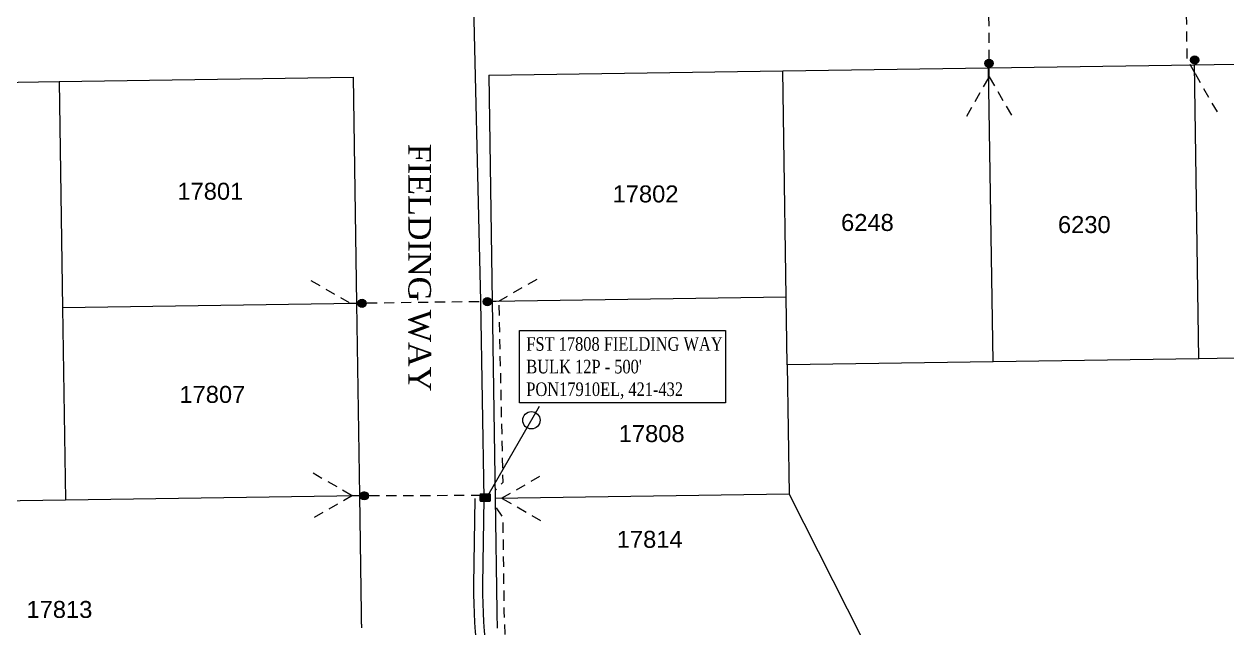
# Model space of a CAD drawing. Header units: feet. Extents: x 865220 to 2841409, y -2240498 to 948907.
# Drawn here: x 2834462 to 2834994, y 945547 to 945814 of the extents above; entities that cross this region are included whole.
import ezdxf
from ezdxf.enums import TextEntityAlignment as Align
from ezdxf.lldxf.tags import DXFTag

# ---------------------------------------------------------------- set-up
doc = ezdxf.new("R2010")
doc.units = ezdxf.units.FT
doc.header["$LTSCALE"] = 0.015
doc.header["$MEASUREMENT"] = 0
doc.linetypes.add('DASHED', pattern=[5, 3, -2])
for name, color, linetype in [('48D', 112, '48D'), ('Dakota County Addresses', 7, 'Continuous'), ('Dakota County Parcels', 7, 'Continuous'), ('DROP BURIED', 7, 'DASHED'), ('PROP_TEL', 6, 'Continuous'), ('STREET NAME', 7, 'Continuous'), ('TAIL', 1, 'MST'), ('TELEPHONE STRUCT-PROP', 6, 'Continuous'), ('TERMINALS', 7, 'Continuous')]:
    doc.layers.add(name, color=color, linetype=linetype)
doc.layers.add('RUNNING LINE (UNDERGROUND)', color=10, linetype='Continuous', lineweight=40)
doc.styles.add('Dimensions 100', font='arial.ttf')
doc.styles.add('Line', font='txt.shx', dxfattribs={"height": 3})
doc.styles.add('SIMPLEX', font='times.ttf', dxfattribs={"width": 0.8})
doc.styles.get("Standard").update_dxf_attribs({"font": 'times.ttf'})
doc.styles.add('Utilities', font='arial.ttf', dxfattribs={"height": 2.5})
tags = doc.linetypes.add('48D', pattern='A,80,-5,["48D",Line,S=1.5,R=0,X=0,Y=-1.5],-20', length=105).pattern_tags.tags
tags[6] = DXFTag(74, 10)
tags = doc.linetypes.add('MST', pattern='A,5,-5,5,-5,["TAIL",Line,S=1.5,R=0,X=0,Y=-1.5],-20', length=40).pattern_tags.tags
tags[10] = DXFTag(74, 10)

# ---------------------------------------------------------------- blocks, each defined once
blk = doc.blocks.new('ACMAP_ANN_TEMPLATE_Dakota County Addresses')
at = {"layer": 'Dakota County Addresses', "style": 'Dimensions 100'}
blk.add_attdef('DakotaCountyAddress', text='', height=50, dxfattribs=at).set_placement((0, 0), align=Align.CENTER)
blk = doc.blocks.new('Proposed FlowerPot')
at = {"lineweight": 5, "ltscale": 100, "true_color": 0xffffff}
h = blk.add_hatch(color=7, dxfattribs=at)
h.dxf.hatch_style = 1
h.paths.add_polyline_path([(-0.06, 0, 0.414214), (0, -0.06, 0.414214), (0.06, 0, 0.414214), (0, 0.06, 0.414214)])
at = {"lineweight": 5, "ltscale": 100}
blk.add_circle((0, 0), 0.0604, dxfattribs=at)
at = {"layer": 'RUNNING LINE (UNDERGROUND)', "color": 6, "lineweight": 5, "const_width": 0.00907, "flags": 128}
blk.add_lwpolyline([(-0.06, 0, -0.414214), (0, 0.06, -0.414214), (0.06, 0, -0.414214), (0, -0.06, -0.414214), (-0.06, 0)], format="xyb", dxfattribs=at)
at = {"color": 18, "linetype": 'ByBlock', "lineweight": 5, "ltscale": 100, "true_color": 0x000000, "style": 'Dimensions 100'}
blk.add_text('F', height=0.0744, dxfattribs=at).set_placement((-0.029, -0.037))
blk = doc.blocks.new('NEW HH')
at = {"ltscale": 40, "true_color": 0xffffff}
h = blk.add_hatch(color=7, dxfattribs=at)
h.dxf.hatch_style = 1
h.paths.add_polyline_path([(-0.061, -0.031, 0.414214), (-0.046, -0.046), (0.046, -0.046, 0.414214), (0.061, -0.031), (0.061, 0.031, 0.414214), (0.046, 0.046), (-0.046, 0.046, 0.414214), (-0.061, 0.031)])
at = {"layer": 'RUNNING LINE (UNDERGROUND)', "color": 6, "lineweight": 0, "const_width": 0.005, "flags": 128}
blk.add_lwpolyline([(-0.061, 0.031), (-0.061, -0.031, 0.414214), (-0.046, -0.046), (0.046, -0.046, 0.414214), (0.061, -0.031), (0.061, 0.031, 0.414214), (0.046, 0.046), (-0.046, 0.046, 0.414214)], format="xyb", close=True, dxfattribs=at)
at = {"layer": 'TELEPHONE STRUCT-PROP', "color": 18, "true_color": 0x000000, "style": 'Utilities'}
blk.add_text('HH', height=0.05, dxfattribs=at).set_placement((0, 0), align=Align.MIDDLE_CENTER)
blk = doc.blocks.new('TERMINAL')
at = {"lineweight": 5, "ltscale": 0.5, "flags": 128}
blk.add_lwpolyline([(-0.07, -0.65), (-0.07, 44.75)], dxfattribs=at)
at = {"lineweight": 5, "ltscale": 0.5}
blk.add_circle((-0.07, 37.61), 3.83, dxfattribs=at)

msp = doc.modelspace()

# ---------------------------------------------------------------- linework, layer by layer
at = {"layer": '48D', "lineweight": 5, "ltscale": 50, "flags": 128}
msp.add_lwpolyline([(2835407.18, 945432.26), (2835132.93, 945386.4), (2834958.96, 945364.27), (2834838.14, 945352.56, -0.216863), (2834729.9, 945395.62, -0.11958), (2834673.09, 945501.05, -0.060488), (2834665.23, 945565.86), (2834665.84, 945604.02), (2834664.28, 945691.33), (2834660.7, 945846.77)], format="xyb", dxfattribs=at)
at = {"layer": 'Dakota County Parcels', "lineweight": 5}
for p, q in [((2834797.84, 945793.11), (2834888.82, 945794.46)), ((2834888.82, 945794.46), (2834979.8, 945795.8)), ((2834890.75, 945664.48), (2834888.82, 945794.46)), ((2834979.8, 945795.8), (2835070.78, 945797.15)), ((2834981.73, 945665.83), (2834979.8, 945795.8)), ((2834477.92, 945788.38), (2834607.89, 945790.3)), ((2834607.89, 945790.3), (2834609.37, 945690.32)), ((2834667.88, 945791.19), (2834797.85, 945793.11)), ((2834667.88, 945791.19), (2834669.36, 945691.21)), ((2834799.77, 945663.14), (2834797.84, 945793.11)), ((2834385.94, 945787.02), (2834477.92, 945788.38)), ((2834477.92, 945788.38), (2834479.4, 945688.4)), ((2834609.37, 945690.32), (2834479.4, 945688.4)), ((2834479.4, 945688.4), (2834480.66, 945603.42)), ((2834609.37, 945690.32), (2834610.63, 945605.34)), ((2834799.33, 945693.13), (2834669.36, 945691.21)), ((2834669.36, 945691.21), (2834670.65, 945604.02)), ((2835072.71, 945667.18), (2834981.73, 945665.83)), ((2834890.75, 945664.48), (2834799.77, 945663.14)), ((2834799.77, 945663.14), (2834800.62, 945605.94)), ((2834981.73, 945665.83), (2834890.75, 945664.48)), ((2834388.68, 945602.06), (2834480.66, 945603.42)), ((2834480.66, 945603.42), (2834610.63, 945605.34)), ((2834610.63, 945605.34), (2834611.4, 945553.35)), ((2834800.62, 945605.94), (2834670.65, 945604.02)), ((2834670.65, 945604.02), (2834671.38, 945554.24)), ((2834800.62, 945605.94), (2834832.75, 945542.54))]:
    msp.add_line(p, q, dxfattribs=at)
for points in [[(2834611.4, 945553.35), (2834611.4, 945552.85), (2834611.41, 945552.35), (2834611.42, 945551.85), (2834611.43, 945551.35), (2834611.44, 945550.85), (2834611.46, 945550.35), (2834611.47, 945549.85), (2834611.48, 945549.35), (2834611.5, 945548.85), (2834611.51, 945548.35), (2834611.53, 945547.85), (2834611.55, 945547.35), (2834611.57, 945546.85)], [(2834671.38, 945554.24), (2834671.39, 945553.74), (2834671.4, 945553.24), (2834671.41, 945552.74), (2834671.42, 945552.24), (2834671.43, 945551.74), (2834671.45, 945551.24), (2834671.46, 945550.74), (2834671.48, 945550.24), (2834671.49, 945549.74), (2834671.51, 945549.24), (2834671.53, 945548.74), (2834671.55, 945548.24), (2834671.57, 945547.74), (2834671.6, 945547.24), (2834671.62, 945546.74)]]:
    msp.add_lwpolyline(points, dxfattribs=at)
at = {"layer": 'DROP BURIED', "lineweight": 5, "ltscale": 100, "flags": 128}
for points in [[(2834889.11, 945790.4), (2834888.75, 945857.7), (2834949.85, 945858.23), (2834952.5, 945854.79)], [(2834980.05, 945791.85), (2834976.6, 945798.5), (2834975.71, 945858.45)], [(2834606.57, 945690.42), (2834672.28, 945691.31), (2834674.01, 945611.13), (2834671.01, 945607.92)], [(2834607.54, 945605.36), (2834666.73, 945605.54)]]:
    msp.add_lwpolyline(points, dxfattribs=at)
at = {"layer": 'DROP BURIED', "lineweight": 5, "ltscale": 100}
for points in [[(2834879.11, 945773.08), (2834889.11, 945790.4), (2834899.11, 945773.08)], [(2834980.05, 945791.85), (2834990.05, 945774.53)], [(2834589.25, 945700.42), (2834606.57, 945690.42)], [(2834672.28, 945691.31), (2834689.6, 945701.31)], [(2834590.22, 945615.36), (2834607.54, 945605.36), (2834590.22, 945595.36)], [(2834690.86, 945594.18), (2834673.54, 945604.18), (2834690.86, 945614.18)]]:
    msp.add_lwpolyline(points, dxfattribs=at)
at = {"layer": 'DROP BURIED', "lineweight": 5, "ltscale": 100, "flags": 128}
msp.add_lwpolyline([(2834730.24, 945322.23), (2834759.82, 945384.22, -0.23144), (2834674.67, 945557.38), (2834674.16, 945595.74), (2834671.25, 945599.99)], format="xyb", dxfattribs=at)
at = {"layer": 'TAIL', "lineweight": 5, "ltscale": 50, "flags": 128}
msp.add_lwpolyline([(2834871.45, 945355.63), (2834854.86, 945350.16), (2834838.43, 945348.57, -0.217158), (2834726.97, 945392.89, -0.119673), (2834669.21, 945500.07, -0.060544), (2834661.23, 945565.9), (2834661.84, 945604.02)], format="xyb", dxfattribs=at)

# ---------------------------------------------------------------- block references
at = {"lineweight": 5, "xscale": 40, "yscale": 40, "zscale": 40}
msp.add_blockref('NEW HH', (2834666.28, 945604.48), dxfattribs=at)
at = {"layer": 'Dakota County Addresses', "lineweight": 5, "xscale": 0.15, "yscale": 0.15, "zscale": 0.15}
for p, values in [((2834544.76, 945736.14), {'DakotaCountyAddress': '17801'}), ((2834737.14, 945734.95), {'DakotaCountyAddress': '17802'}), ((2834835.23, 945722.32), {'DakotaCountyAddress': '6248'}), ((2834931.11, 945721.41), {'DakotaCountyAddress': '6230'}), ((2834545.65, 945646.33), {'DakotaCountyAddress': '17807'}), ((2834739.85, 945629.02), {'DakotaCountyAddress': '17808'}), ((2834738.98, 945582.28), {'DakotaCountyAddress': '17814'}), ((2834478.04, 945551.29), {'DakotaCountyAddress': '17813'})]:
    msp.add_blockref('ACMAP_ANN_TEMPLATE_Dakota County Addresses', p, dxfattribs=at).add_auto_attribs(values)
at = {"layer": 'PROP_TEL', "lineweight": 5, "xscale": 30, "yscale": 30, "zscale": 30}
for p in [(2834979.92, 945797.85), (2834888.98, 945796.39), (2834611.82, 945690.34), (2834667.19, 945691.09), (2834612.79, 945605.27)]:
    msp.add_blockref('Proposed FlowerPot', p, dxfattribs=at)
at = {"layer": 'TERMINALS', "lineweight": 5, "ltscale": 0.5, "rotation": 329.9999999999999}
msp.add_blockref('TERMINAL', (2834667.94, 945606.06), dxfattribs=at)

# ---------------------------------------------------------------- texts
at = {"layer": 'STREET NAME', "lineweight": 5, "ltscale": 40, "insert": (2834642.31, 945760.89), "char_height": 10, "attachment_point": 1, "rotation": 270}
msp.add_mtext('FIELDING WAY', dxfattribs=at)

# ---------------------------------------------------------------- next in the draw order: texts
at = {"layer": 'TERMINALS', "lineweight": 5, "ltscale": 0.5, "insert": (2834684.44, 945675.38), "char_height": 6, "width": 85.0406, "attachment_point": 1, "style": 'SIMPLEX', "bg_fill": 19, "box_fill_scale": 1.5, "bg_fill_color": 256, "bg_fill_transparency": 0}
msp.add_mtext("FST 17808 FIELDING WAY\\PBULK 12P - 500'\\PPON17910EL, 421-432", dxfattribs=at)

doc.saveas('drawing.dxf')
